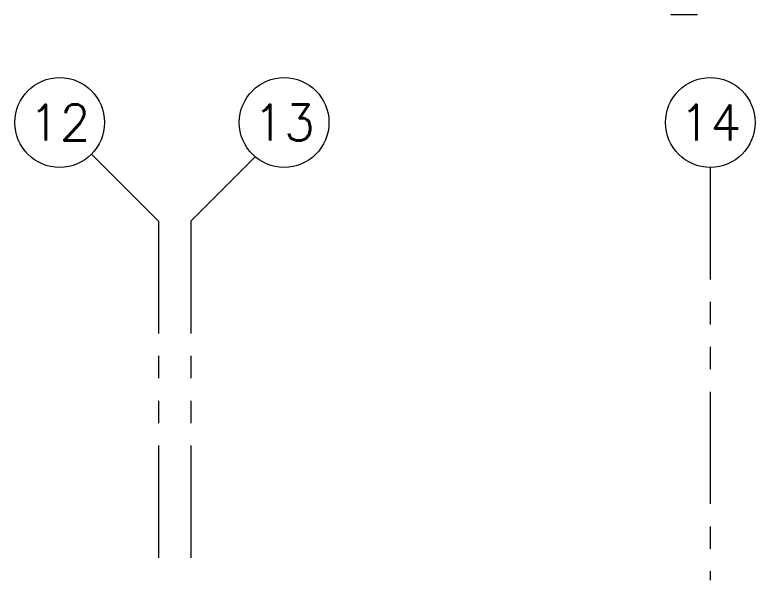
# Model space of a CAD drawing. Header units: millimetres. Extents: x 3765 to 3833, y 1327 to 1657.
# Drawn here: x 3794.522 to 3798.647, y 1446.088 to 1449.238 of the extents above; entities that cross this region are included whole.
import ezdxf
from ezdxf.enums import TextEntityAlignment as Align

# ---------------------------------------------------------------- set-up
doc = ezdxf.new("R2010")
doc.units = ezdxf.units.MM
doc.linetypes.add('PHANTOM', pattern=[63.5, 31.75, -6.35, 6.35, -6.35, 6.35, -6.35])
doc.linetypes.add('PHANTOM2', pattern=[1.25, 0.625, -0.125, 0.125, -0.125, 0.125, -0.125])
doc.layers.get('0').update_dxf_attribs({"color": 251, "lineweight": 9})
doc.layers.add('A-EJES', color=251, linetype='PHANTOM', lineweight=13)
doc.styles.add('ROMANS', font='romans.shx', dxfattribs={"width": 0.8})

# ---------------------------------------------------------------- blocks, each defined once
blk = doc.blocks.new('Ejes_Torre C')
for p, q in [((26.85, 16.35), (26.4768, 16.7232)), ((27.03, 16.35), (27.3891, 16.7091))]:
    blk.add_line(p, q)
at = {"layer": 'A-EJES', "linetype": 'PHANTOM2'}
for points in [[(29.925, 16.65), (29.925, 14.35)], [(26.85, 16.35), (26.85, 14.35)], [(27.03, 16.35), (27.03, 14.35)]]:
    blk.add_lwpolyline(points, dxfattribs=at)
at = {"layer": 'A-EJES', "linetype": 'Continuous'}
for centre in [(26.3, 16.9), (27.5505, 16.9), (29.925, 16.9)]:
    blk.add_circle(centre, 0.25, dxfattribs=at)
at = {"layer": 'A-EJES', "linetype": 'Continuous', "style": 'ROMANS'}
for s, p in [('12', (26.3, 16.9)), ('13', (27.5505, 16.9)), ('14', (29.925, 16.9))]:
    blk.add_text(s, height=0.2, dxfattribs=at).set_placement(p, align=Align.MIDDLE_CENTER)

msp = doc.modelspace()

# ---------------------------------------------------------------- linework, layer by layer
msp.add_line((3798.3266, 1449.2378, 0), (3798.1766, 1449.2378, 0))

# ---------------------------------------------------------------- block references
at = {"layer": 'A-EJES'}
msp.add_blockref('Ejes_Torre C', (3768.4721, 1431.7379), dxfattribs=at)

doc.saveas('drawing.dxf')
